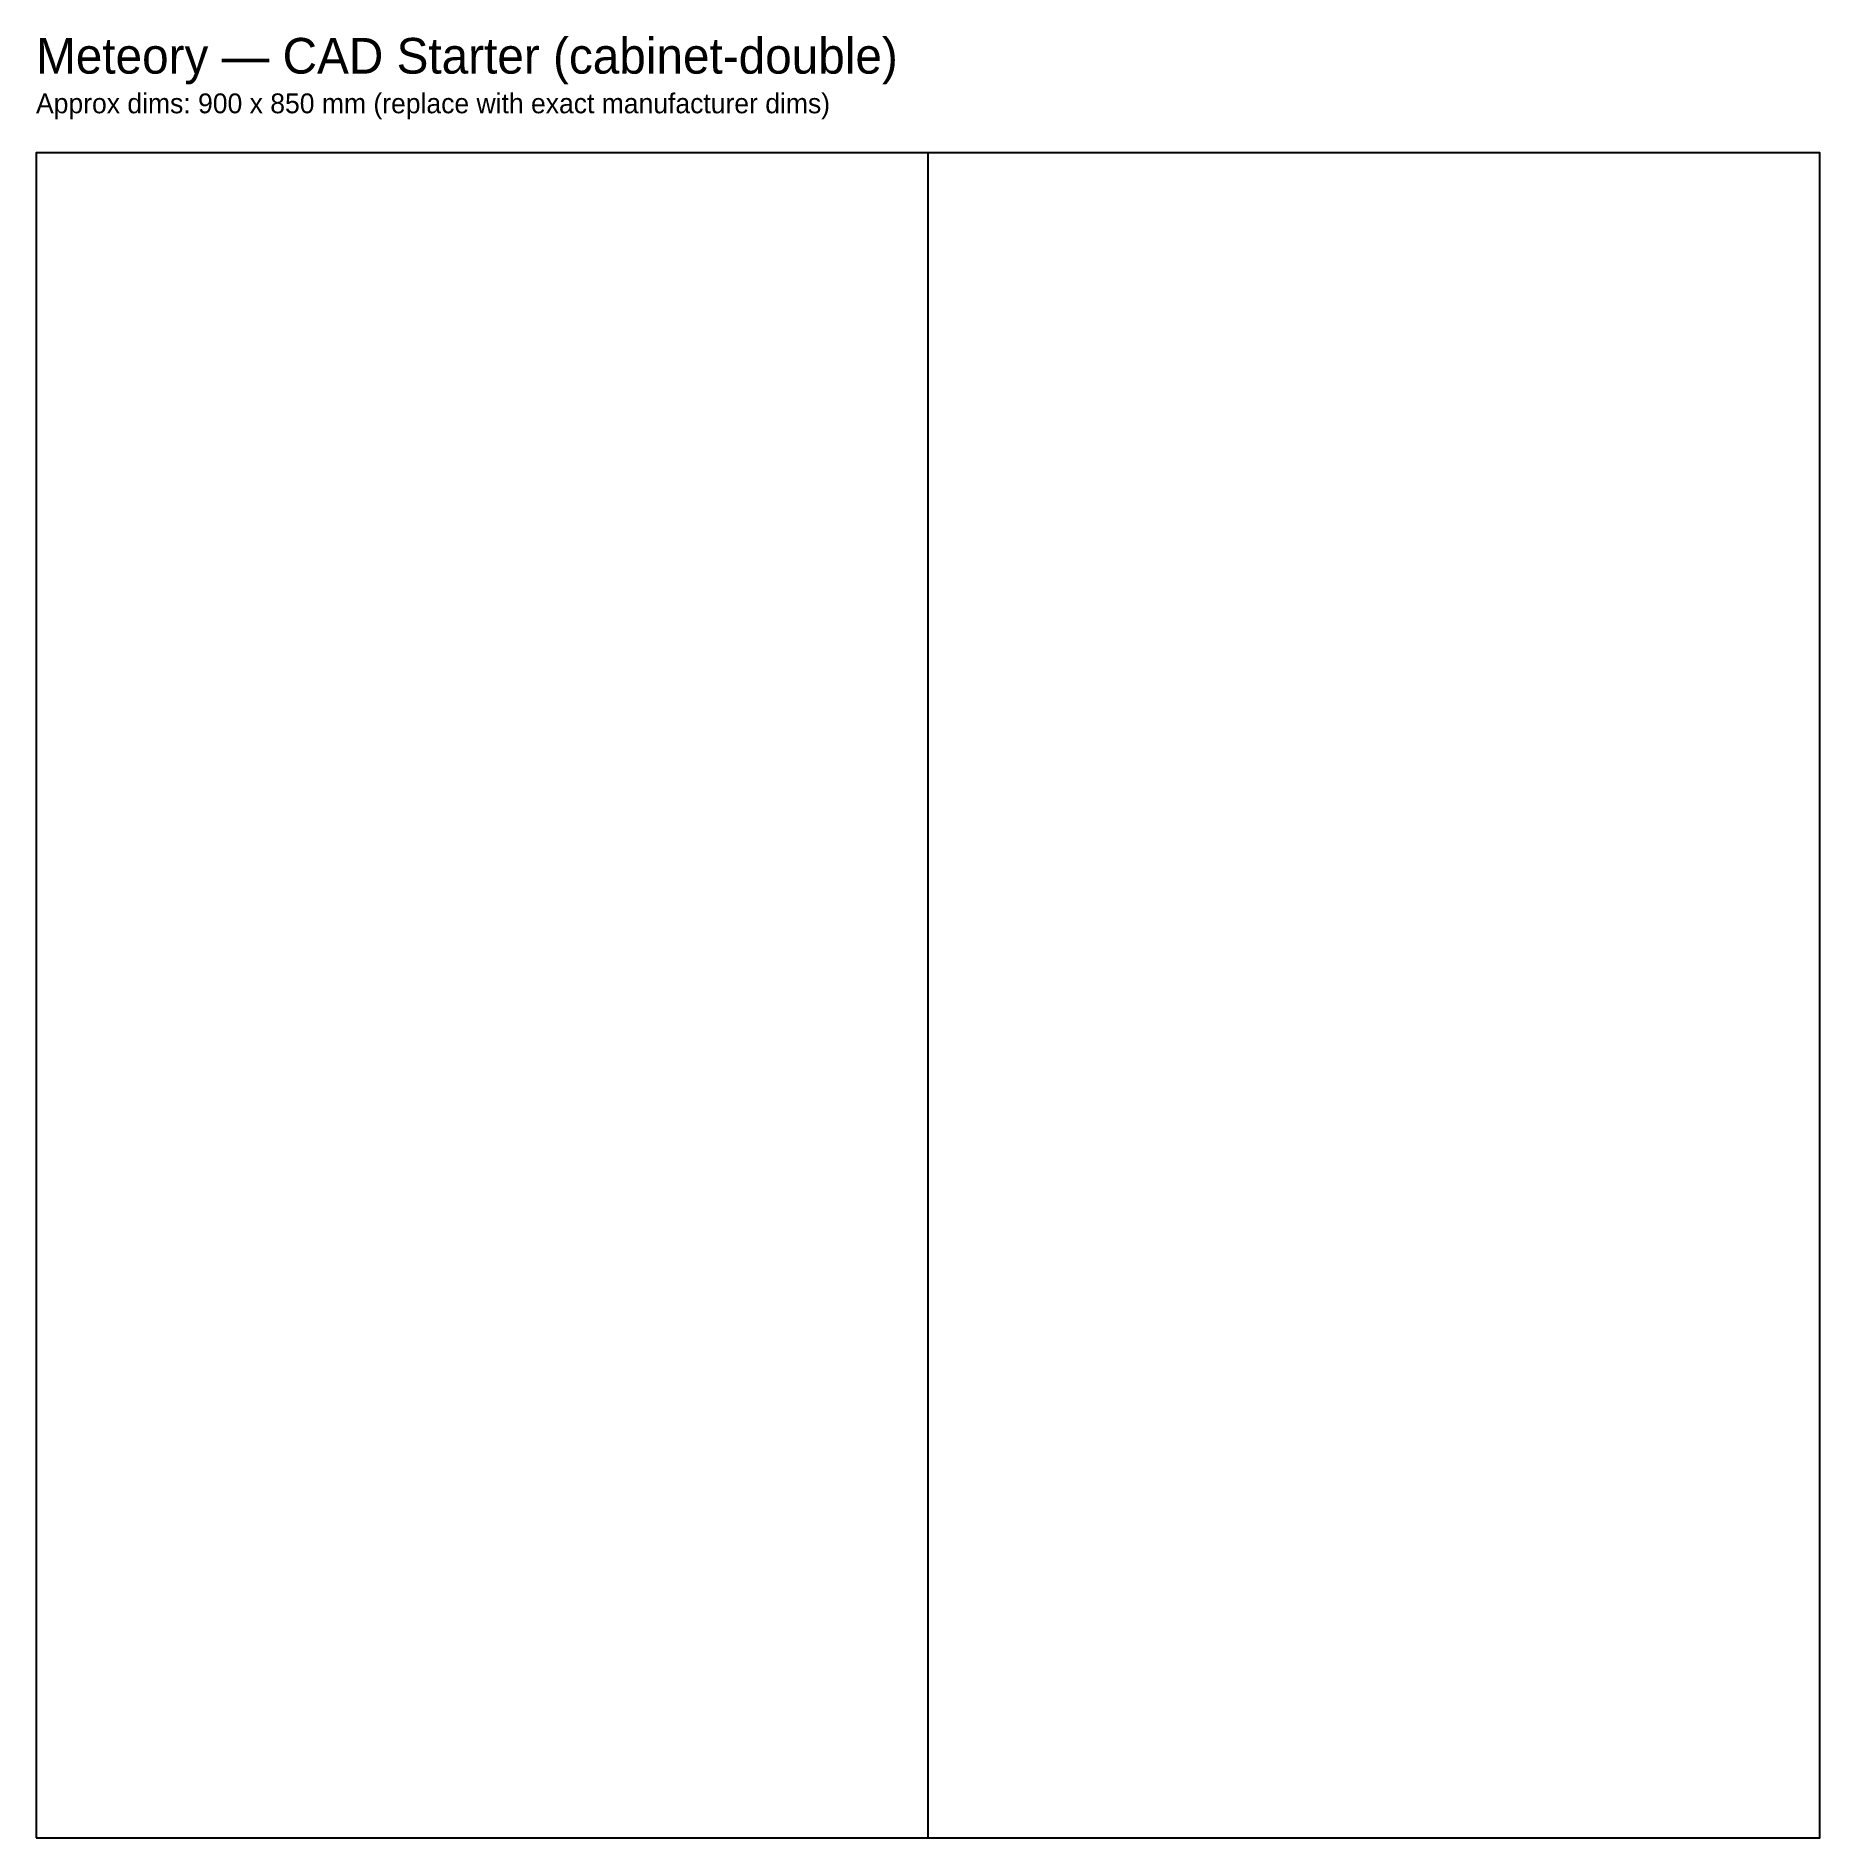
# Model space of a CAD drawing. Header units: millimetres. Extents: x 0 to 900, y 0 to 909.
import ezdxf

# ---------------------------------------------------------------- set-up
doc = ezdxf.new("R2010")
doc.units = ezdxf.units.MM

msp = doc.modelspace()

# ---------------------------------------------------------------- linework, layer by layer
msp.add_line((450, 0), (450, 850))
msp.add_lwpolyline([(0, 0), (900, 0), (900, 850), (0, 850), (0, 0)])

# ---------------------------------------------------------------- texts
for s, height, p in [('Meteory — CAD Starter (cabinet-double)', 18, (0, 890)), ('Approx dims: 900 x 850 mm (replace with exact manufacturer dims)', 10, (0, 870))]:
    msp.add_text(s, height=height).set_placement(p)

doc.saveas('drawing.dxf')
